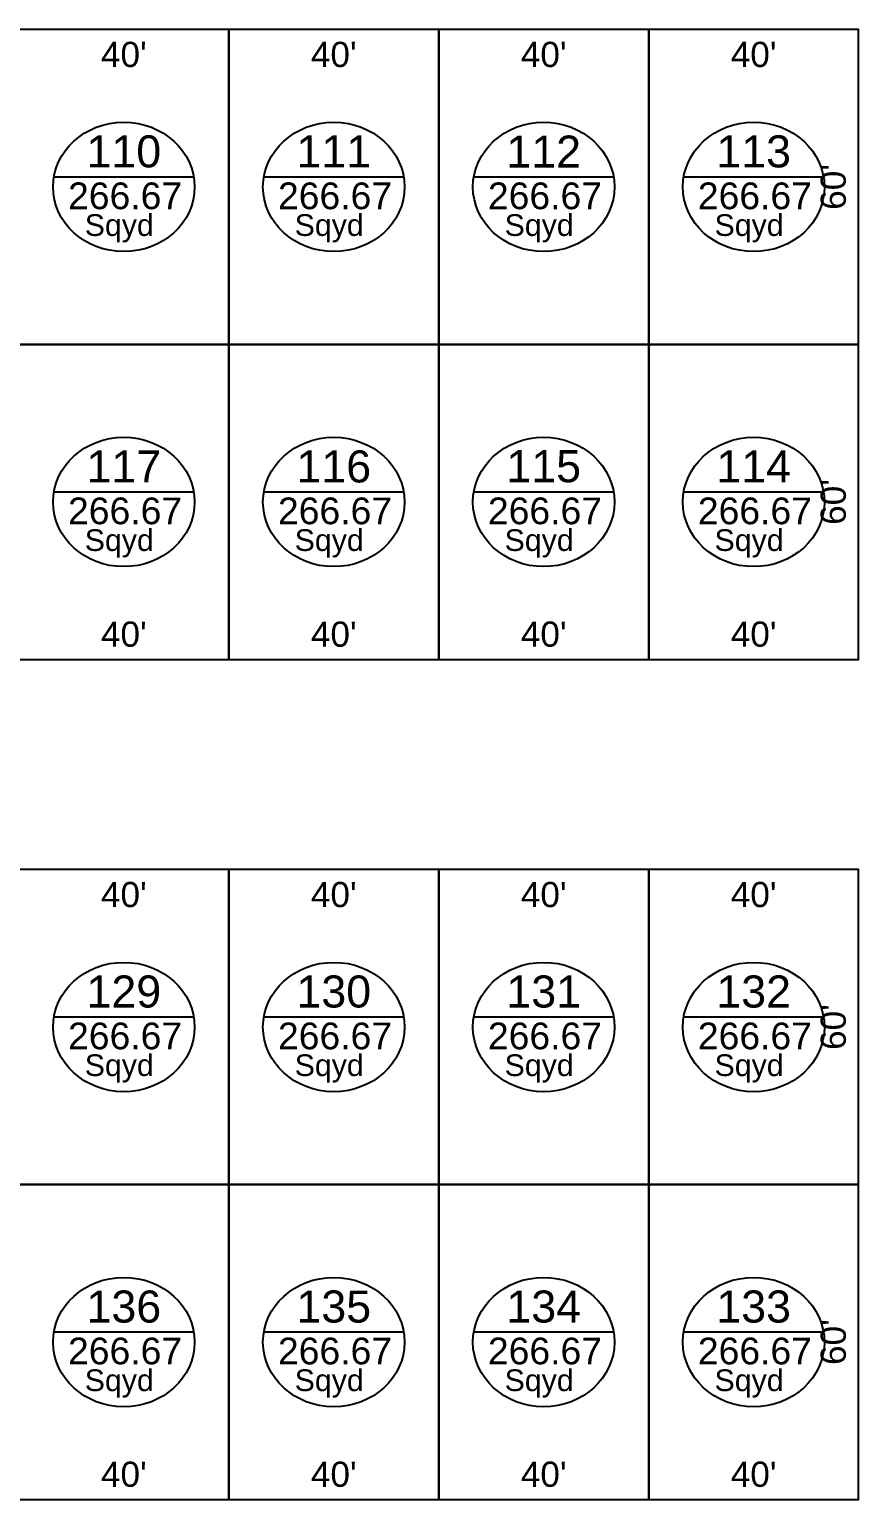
# Model space of a CAD drawing. Header units: inches. Extents: x 58735 to 82582, y -17057 to 2765.
# Drawn here: x 66532 to 68428, y -3536 to -176 of the extents above; entities that cross this region are included whole.
import ezdxf
from ezdxf.enums import TextEntityAlignment as Align

# ---------------------------------------------------------------- set-up
doc = ezdxf.new("R2010")
doc.units = ezdxf.units.IN
doc.header["$LTSCALE"] = 15
doc.header["$PDMODE"] = 35
doc.linetypes.add('DASHDOT', pattern=[1, 0.5, -0.25, 0, -0.25])
for name, color, linetype in [('A-Area-Iden', 7, 'Continuous'), ('DIM-PLOT', 7, 'DASHDOT'), ('PLOT AREA', 7, 'Continuous'), ('PlotNO.S', 181, 'Continuous'), ('Plots', 144, 'Continuous'), ('plots no outer line', 7, 'Continuous')]:
    doc.layers.add(name, color=color, linetype=linetype)
doc.layers.add('Plotouterline', color=50, linetype='Continuous', plot=False)
doc.styles.add('Arial', font='arial.ttf')
doc.dimstyles.new('dim plot 1', dxfattribs={"dimscale": 6, "dimtxt": 9.59375, "dimasz": 10, "dimexe": 9.59375, "dimexo": 9, "dimgap": 0, "dimtad": 0, "dimdec": 1, "dimzin": 12, "dimdsep": 46, "dimlunit": 4, "dimtxsty": 'Arial', "dimblk": 'ARCHTICK', "dimcen": 0.09375, "dimdle": 1.230316, "dimse1": 1, "dimse2": 1, "dimsd1": 1, "dimsd2": 1, "dimclrd": 181, "dimclre": 40, "dimazin": 0, "dimtfac": 1, "dimtdec": 1, "dimtix": 1, "dimtmove": 2, "dimatfit": 2, "dimfxl": 1, "dimtolj": 1, "dimtzin": 0, "dimarcsym": 0})

# ---------------------------------------------------------------- blocks, each defined once
blk = doc.blocks.new('*D160')
at = {"layer": 'DefPoints', "color": 0, "transparency": 16777216}
for p in [(66988.1, -175.5), (67468.1, -175.5), (67468.1, -233.1)]:
    blk.add_point(p, dxfattribs=at)
at = {"layer": 'DIM-PLOT', "color": 0, "transparency": 16777216, "insert": (67228.1, -233.1), "char_height": 57.56, "attachment_point": 5, "style": 'Arial'}
blk.add_mtext("\\A1;40'", dxfattribs=at)
blk = doc.blocks.new('_ArchTick')
at = {"color": 0, "linetype": 'ByBlock', "const_width": 0.15}
blk.add_lwpolyline([(-0.5, -0.5), (0.5, 0.5)], dxfattribs=at)
blk = doc.blocks.new('*D161')
at = {"layer": 'DefPoints', "color": 0, "transparency": 16777216}
for p in [(67468.1, -175.5), (67948.1, -175.5), (67948.1, -233.1)]:
    blk.add_point(p, dxfattribs=at)
at = {"layer": 'DIM-PLOT', "color": 0, "transparency": 16777216, "insert": (67708.1, -233.1), "char_height": 57.56, "attachment_point": 5, "style": 'Arial'}
blk.add_mtext("\\A1;40'", dxfattribs=at)
blk = doc.blocks.new('*D162')
at = {"layer": 'DefPoints', "color": 0, "transparency": 16777216}
for p in [(67948.1, -175.5), (68428.1, -175.5), (68428.1, -233.1)]:
    blk.add_point(p, dxfattribs=at)
at = {"layer": 'DIM-PLOT', "color": 0, "transparency": 16777216, "insert": (68188.1, -233.1), "char_height": 57.56, "attachment_point": 5, "style": 'Arial'}
blk.add_mtext("\\A1;40'", dxfattribs=at)
blk = doc.blocks.new('*D163')
at = {"layer": 'DefPoints', "color": 0, "transparency": 16777216}
for p in [(68428.1, -175.5), (68370.5, -895.5), (68428.1, -895.5)]:
    blk.add_point(p, dxfattribs=at)
at = {"layer": 'DIM-PLOT', "color": 0, "transparency": 16777216, "insert": (68370.5, -535.5), "char_height": 57.56, "attachment_point": 5, "rotation": 90, "style": 'Arial'}
blk.add_mtext("\\A1;60'", dxfattribs=at)
blk = doc.blocks.new('*D164')
at = {"layer": 'DefPoints', "color": 0, "transparency": 16777216}
for p in [(68428.1, -895.5), (68370.5, -1615.5), (68428.1, -1615.5)]:
    blk.add_point(p, dxfattribs=at)
at = {"layer": 'DIM-PLOT', "color": 0, "transparency": 16777216, "insert": (68370.5, -1255.5), "char_height": 57.56, "attachment_point": 5, "rotation": 90, "style": 'Arial'}
blk.add_mtext("\\A1;60'", dxfattribs=at)
blk = doc.blocks.new('*D165')
at = {"layer": 'DefPoints', "color": 0, "transparency": 16777216}
for p in [(67948.1, -1558), (67948.1, -1615.5), (68428.1, -1615.5)]:
    blk.add_point(p, dxfattribs=at)
at = {"layer": 'DIM-PLOT', "color": 0, "transparency": 16777216, "insert": (68188.1, -1558), "char_height": 57.56, "attachment_point": 5, "style": 'Arial'}
blk.add_mtext("\\A1;40'", dxfattribs=at)
blk = doc.blocks.new('*D166')
at = {"layer": 'DefPoints', "color": 0, "transparency": 16777216}
for p in [(67468.1, -1558), (67468.1, -1615.5), (67948.1, -1615.5)]:
    blk.add_point(p, dxfattribs=at)
at = {"layer": 'DIM-PLOT', "color": 0, "transparency": 16777216, "insert": (67708.1, -1558), "char_height": 57.56, "attachment_point": 5, "style": 'Arial'}
blk.add_mtext("\\A1;40'", dxfattribs=at)
blk = doc.blocks.new('*D167')
at = {"layer": 'DefPoints', "color": 0, "transparency": 16777216}
for p in [(66988.1, -1558), (66988.1, -1615.5), (67468.1, -1615.5)]:
    blk.add_point(p, dxfattribs=at)
at = {"layer": 'DIM-PLOT', "color": 0, "transparency": 16777216, "insert": (67228.1, -1558), "char_height": 57.56, "attachment_point": 5, "style": 'Arial'}
blk.add_mtext("\\A1;40'", dxfattribs=at)
blk = doc.blocks.new('*D168')
at = {"layer": 'DefPoints', "color": 0, "transparency": 16777216}
for p in [(66508.1, -1558), (66508.1, -1615.5), (66988.1, -1615.5)]:
    blk.add_point(p, dxfattribs=at)
at = {"layer": 'DIM-PLOT', "color": 0, "transparency": 16777216, "insert": (66748.1, -1558), "char_height": 57.56, "attachment_point": 5, "style": 'Arial'}
blk.add_mtext("\\A1;40'", dxfattribs=at)
blk = doc.blocks.new('*D179')
at = {"layer": 'DefPoints', "color": 0, "transparency": 16777216}
for p in [(66508.1, -175.5), (66988.1, -175.5), (66988.1, -233.1)]:
    blk.add_point(p, dxfattribs=at)
at = {"layer": 'DIM-PLOT', "color": 0, "transparency": 16777216, "insert": (66748.1, -233.1), "char_height": 57.56, "attachment_point": 5, "style": 'Arial'}
blk.add_mtext("\\A1;40'", dxfattribs=at)
blk = doc.blocks.new('*D252')
at = {"layer": 'DefPoints', "color": 0, "transparency": 16777216}
for p in [(66508.1, -2095.5), (66988.1, -2095.5), (66988.1, -2153.1)]:
    blk.add_point(p, dxfattribs=at)
at = {"layer": 'DIM-PLOT', "color": 0, "transparency": 16777216, "insert": (66748.1, -2153.1), "char_height": 57.56, "attachment_point": 5, "style": 'Arial'}
blk.add_mtext("\\A1;40'", dxfattribs=at)
blk = doc.blocks.new('*D253')
at = {"layer": 'DefPoints', "color": 0, "transparency": 16777216}
for p in [(66988.1, -2095.5), (67468.1, -2095.5), (67468.1, -2153.1)]:
    blk.add_point(p, dxfattribs=at)
at = {"layer": 'DIM-PLOT', "color": 0, "transparency": 16777216, "insert": (67228.1, -2153.1), "char_height": 57.56, "attachment_point": 5, "style": 'Arial'}
blk.add_mtext("\\A1;40'", dxfattribs=at)
blk = doc.blocks.new('*D254')
at = {"layer": 'DefPoints', "color": 0, "transparency": 16777216}
for p in [(67468.1, -2095.5), (67948.1, -2095.5), (67948.1, -2153.1)]:
    blk.add_point(p, dxfattribs=at)
at = {"layer": 'DIM-PLOT', "color": 0, "transparency": 16777216, "insert": (67708.1, -2153.1), "char_height": 57.56, "attachment_point": 5, "style": 'Arial'}
blk.add_mtext("\\A1;40'", dxfattribs=at)
blk = doc.blocks.new('*D255')
at = {"layer": 'DefPoints', "color": 0, "transparency": 16777216}
for p in [(67948.1, -2095.5), (68428.1, -2095.5), (68428.1, -2153.1)]:
    blk.add_point(p, dxfattribs=at)
at = {"layer": 'DIM-PLOT', "color": 0, "transparency": 16777216, "insert": (68188.1, -2153.1), "char_height": 57.56, "attachment_point": 5, "style": 'Arial'}
blk.add_mtext("\\A1;40'", dxfattribs=at)
blk = doc.blocks.new('*D256')
at = {"layer": 'DefPoints', "color": 0, "transparency": 16777216}
for p in [(68428.1, -2095.5), (68370.5, -2815.5), (68428.1, -2815.5)]:
    blk.add_point(p, dxfattribs=at)
at = {"layer": 'DIM-PLOT', "color": 0, "transparency": 16777216, "insert": (68370.5, -2455.5), "char_height": 57.56, "attachment_point": 5, "rotation": 90, "style": 'Arial'}
blk.add_mtext("\\A1;60'", dxfattribs=at)
blk = doc.blocks.new('*D257')
at = {"layer": 'DefPoints', "color": 0, "transparency": 16777216}
for p in [(68428.1, -2815.5), (68370.5, -3535.5), (68428.1, -3535.5)]:
    blk.add_point(p, dxfattribs=at)
at = {"layer": 'DIM-PLOT', "color": 0, "transparency": 16777216, "insert": (68370.5, -3175.5), "char_height": 57.56, "attachment_point": 5, "rotation": 90, "style": 'Arial'}
blk.add_mtext("\\A1;60'", dxfattribs=at)
blk = doc.blocks.new('*D258')
at = {"layer": 'DefPoints', "color": 0, "transparency": 16777216}
for p in [(67948.1, -3478), (67948.1, -3535.5), (68428.1, -3535.5)]:
    blk.add_point(p, dxfattribs=at)
at = {"layer": 'DIM-PLOT', "color": 0, "transparency": 16777216, "insert": (68188.1, -3478), "char_height": 57.56, "attachment_point": 5, "style": 'Arial'}
blk.add_mtext("\\A1;40'", dxfattribs=at)
blk = doc.blocks.new('*D259')
at = {"layer": 'DefPoints', "color": 0, "transparency": 16777216}
for p in [(67468.1, -3478), (67468.1, -3535.5), (67948.1, -3535.5)]:
    blk.add_point(p, dxfattribs=at)
at = {"layer": 'DIM-PLOT', "color": 0, "transparency": 16777216, "insert": (67708.1, -3478), "char_height": 57.56, "attachment_point": 5, "style": 'Arial'}
blk.add_mtext("\\A1;40'", dxfattribs=at)
blk = doc.blocks.new('*D260')
at = {"layer": 'DefPoints', "color": 0, "transparency": 16777216}
for p in [(66988.1, -3478), (66988.1, -3535.5), (67468.1, -3535.5)]:
    blk.add_point(p, dxfattribs=at)
at = {"layer": 'DIM-PLOT', "color": 0, "transparency": 16777216, "insert": (67228.1, -3478), "char_height": 57.56, "attachment_point": 5, "style": 'Arial'}
blk.add_mtext("\\A1;40'", dxfattribs=at)
blk = doc.blocks.new('*D261')
at = {"layer": 'DefPoints', "color": 0, "transparency": 16777216}
for p in [(66508.1, -3478), (66508.1, -3535.5), (66988.1, -3535.5)]:
    blk.add_point(p, dxfattribs=at)
at = {"layer": 'DIM-PLOT', "color": 0, "transparency": 16777216, "insert": (66748.1, -3478), "char_height": 57.56, "attachment_point": 5, "style": 'Arial'}
blk.add_mtext("\\A1;40'", dxfattribs=at)
blk = doc.blocks.new('plot area-No')
at = {"layer": 'plots no outer line'}
blk.add_line((-2.22, 0.321), (2.22, 0.321), dxfattribs=at)
blk.add_ellipse((0, 0), major_axis=(-2.248, 0), ratio=0.913387, dxfattribs=at)
at = {"layer": 'PLOT AREA', "style": 'Arial', "flags": 4}
for tag, height, p in [('SPACESTYLES:PLOTAREA', 0.848, (0.04, -0.283, -0.565)), ('COLUMNNOS:SQYD-SQM', 0.689, (-0.279, -1.211, -0.459))]:
    blk.add_attdef(tag, text='', height=height, dxfattribs=at).set_placement(p, align=Align.MIDDLE_CENTER)
at = {"layer": 'PlotNO.S', "color": 0, "style": 'Arial'}
blk.add_attdef('COLUMNNOS:NUMBER', text='', height=1.018, dxfattribs=at).set_placement((0, 1.128), align=Align.MIDDLE)

msp = doc.modelspace()

# ---------------------------------------------------------------- linework, layer by layer
at = {"layer": 'Plotouterline'}
msp.add_lwpolyline([(66988.11, -175.54), (66508.11, -175.54), (66028.11, -175.54), (65548.11, -175.54), (65548.11, -895.54), (65068.11, -895.54), (64588.11, -895.54), (64588.11, -1615.54), (65068.11, -1615.54), (65548.11, -1615.54), (66028.11, -1615.54), (66508.11, -1615.54), (66988.11, -1615.54), (67468.11, -1615.54), (67948.11, -1615.54), (68428.11, -1615.54), (68428.11, -895.54), (68428.11, -175.54), (67948.11, -175.54), (67468.11, -175.54), (66988.11, -175.54)], close=True, dxfattribs=at)
msp.add_lwpolyline([(66508.11, -3535.54), (66988.11, -3535.54), (67468.11, -3535.54), (67948.11, -3535.54), (68428.11, -3535.54), (68428.11, -2815.54), (68428.11, -2095.54), (67948.11, -2095.54), (67468.11, -2095.54), (66988.11, -2095.54), (66508.11, -2095.54)], dxfattribs=at)
at = {"layer": 'Plots', "color": 144, "linetype": 'Continuous', "lineweight": -3}
for p, q in [((66988.11, -175.54), (66508.11, -175.54)), ((67468.11, -175.54), (66988.11, -175.54)), ((66988.11, -175.54), (66988.11, -895.54)), ((66988.11, -895.54), (66988.11, -175.54)), ((67948.11, -175.54), (67468.11, -175.54)), ((67468.11, -175.54), (67468.11, -895.54)), ((67468.11, -895.54), (67468.11, -175.54)), ((68428.11, -175.54), (67948.11, -175.54)), ((67948.11, -175.54), (67948.11, -895.54)), ((67948.11, -895.54), (67948.11, -175.54)), ((68428.11, -895.54), (68428.11, -175.54)), ((66508.11, -895.54), (66988.11, -895.54)), ((66988.11, -895.54), (66508.11, -895.54)), ((66988.11, -895.54), (67468.11, -895.54)), ((67468.11, -895.54), (66988.11, -895.54)), ((66988.11, -895.54), (66988.11, -1615.54)), ((66988.11, -1615.54), (66988.11, -895.54)), ((67468.11, -895.54), (67948.11, -895.54)), ((67948.11, -895.54), (67468.11, -895.54)), ((67468.11, -895.54), (67468.11, -1615.54)), ((67468.11, -1615.54), (67468.11, -895.54)), ((67948.11, -895.54), (68428.11, -895.54)), ((68428.11, -895.54), (67948.11, -895.54)), ((67948.11, -895.54), (67948.11, -1615.54)), ((67948.11, -1615.54), (67948.11, -895.54)), ((68428.11, -1615.54), (68428.11, -895.54)), ((66508.11, -1615.54), (66988.11, -1615.54)), ((66988.11, -1615.54), (67468.11, -1615.54)), ((67468.11, -1615.54), (67948.11, -1615.54)), ((67948.11, -1615.54), (68428.11, -1615.54)), ((66988.11, -2095.54), (66508.11, -2095.54)), ((67468.11, -2095.54), (66988.11, -2095.54)), ((66988.11, -2095.54), (66988.11, -2815.54)), ((66988.11, -2815.54), (66988.11, -2095.54)), ((67948.11, -2095.54), (67468.11, -2095.54)), ((67468.11, -2095.54), (67468.11, -2815.54)), ((67468.11, -2815.54), (67468.11, -2095.54)), ((68428.11, -2095.54), (67948.11, -2095.54)), ((67948.11, -2095.54), (67948.11, -2815.54)), ((67948.11, -2815.54), (67948.11, -2095.54)), ((68428.11, -2815.54), (68428.11, -2095.54)), ((66988.11, -2815.54), (66508.11, -2815.54)), ((66508.11, -2815.54), (66988.11, -2815.54)), ((67468.11, -2815.54), (66988.11, -2815.54)), ((66988.11, -2815.54), (66988.11, -3535.54)), ((66988.11, -2815.54), (67468.11, -2815.54)), ((66988.11, -3535.54), (66988.11, -2815.54)), ((67948.11, -2815.54), (67468.11, -2815.54)), ((67468.11, -2815.54), (67468.11, -3535.54)), ((67468.11, -2815.54), (67948.11, -2815.54)), ((67468.11, -3535.54), (67468.11, -2815.54)), ((68428.11, -2815.54), (67948.11, -2815.54)), ((67948.11, -2815.54), (67948.11, -3535.54)), ((67948.11, -2815.54), (68428.11, -2815.54)), ((67948.11, -3535.54), (67948.11, -2815.54)), ((68428.11, -3535.54), (68428.11, -2815.54)), ((66508.11, -3535.54), (66988.11, -3535.54)), ((66988.11, -3535.54), (67468.11, -3535.54)), ((67468.11, -3535.54), (67948.11, -3535.54)), ((67948.11, -3535.54), (68428.11, -3535.54))]:
    msp.add_line(p, q, dxfattribs=at)
at = {"layer": 'Plots'}
for points in [[(66988.11, -175.54), (66508.11, -175.54), (66508.11, -895.54), (66988.11, -895.54)], [(67468.11, -175.54), (66988.11, -175.54), (66988.11, -895.54), (67468.11, -895.54)], [(67948.11, -175.54), (67468.11, -175.54), (67468.11, -895.54), (67948.11, -895.54)], [(68428.11, -175.54), (67948.11, -175.54), (67948.11, -895.54), (68428.11, -895.54)], [(66988.11, -895.54), (66508.11, -895.54), (66508.11, -1615.54), (66988.11, -1615.54)], [(67468.11, -895.54), (66988.11, -895.54), (66988.11, -1615.54), (67468.11, -1615.54)], [(67948.11, -895.54), (67468.11, -895.54), (67468.11, -1615.54), (67948.11, -1615.54)], [(68428.11, -895.54), (67948.11, -895.54), (67948.11, -1615.54), (68428.11, -1615.54)], [(66988.11, -2095.54), (66508.11, -2095.54), (66508.11, -2815.54), (66988.11, -2815.54)], [(67468.11, -2095.54), (66988.11, -2095.54), (66988.11, -2815.54), (67468.11, -2815.54)], [(67948.11, -2095.54), (67468.11, -2095.54), (67468.11, -2815.54), (67948.11, -2815.54)], [(68428.11, -2095.54), (67948.11, -2095.54), (67948.11, -2815.54), (68428.11, -2815.54)], [(66988.11, -2815.54), (66508.11, -2815.54), (66508.11, -3535.54), (66988.11, -3535.54)], [(67468.11, -2815.54), (66988.11, -2815.54), (66988.11, -3535.54), (67468.11, -3535.54)], [(67948.11, -2815.54), (67468.11, -2815.54), (67468.11, -3535.54), (67948.11, -3535.54)], [(68428.11, -2815.54), (67948.11, -2815.54), (67948.11, -3535.54), (68428.11, -3535.54)]]:
    msp.add_lwpolyline(points, close=True, dxfattribs=at)

# ---------------------------------------------------------------- block references
at = {"layer": 'A-Area-Iden', "color": 7, "linetype": 'Continuous', "lineweight": -3}
ref = msp.add_blockref('plot area-No', (66748.11, -535.54), dxfattribs=dict(at, xscale=72, yscale=72, zscale=72))
ref.add_attrib('COLUMNNOS:SQYD-SQM', ' Sqyd', dxfattribs={"layer": 'PLOT AREA', "height": 49.59, "style": 'Arial'}).set_placement((66728.03, -622.76, -33.06), align=Align.MIDDLE_CENTER)
ref.add_attrib('SPACESTYLES:PLOTAREA', '266.67', dxfattribs={"layer": 'PLOT AREA', "height": 61.053, "style": 'Arial'}).set_placement((66750.98, -555.88, -40.7), align=Align.MIDDLE_CENTER)
ref.add_attrib('COLUMNNOS:NUMBER', '110', dxfattribs={"layer": 'PlotNO.S', "color": 0, "height": 73.263, "style": 'Arial'}).set_placement((66748.11, -454.29), align=Align.MIDDLE)
ref = msp.add_blockref('plot area-No', (67228.11, -535.54), dxfattribs=dict(at, xscale=72, yscale=72, zscale=72))
ref.add_attrib('COLUMNNOS:SQYD-SQM', ' Sqyd', dxfattribs={"layer": 'PLOT AREA', "height": 49.59, "style": 'Arial'}).set_placement((67208.03, -622.76, -33.06), align=Align.MIDDLE_CENTER)
ref.add_attrib('SPACESTYLES:PLOTAREA', '266.67', dxfattribs={"layer": 'PLOT AREA', "height": 61.053, "style": 'Arial'}).set_placement((67230.98, -555.88, -40.7), align=Align.MIDDLE_CENTER)
ref.add_attrib('COLUMNNOS:NUMBER', '111', dxfattribs={"layer": 'PlotNO.S', "color": 0, "height": 73.263, "style": 'Arial'}).set_placement((67228.11, -454.29), align=Align.MIDDLE)
ref = msp.add_blockref('plot area-No', (67708.11, -535.54), dxfattribs=dict(at, xscale=72, yscale=72, zscale=72))
ref.add_attrib('COLUMNNOS:SQYD-SQM', ' Sqyd', dxfattribs={"layer": 'PLOT AREA', "height": 49.59, "style": 'Arial'}).set_placement((67688.03, -622.76, -33.06), align=Align.MIDDLE_CENTER)
ref.add_attrib('SPACESTYLES:PLOTAREA', '266.67', dxfattribs={"layer": 'PLOT AREA', "height": 61.053, "style": 'Arial'}).set_placement((67710.98, -555.88, -40.7), align=Align.MIDDLE_CENTER)
ref.add_attrib('COLUMNNOS:NUMBER', '112', dxfattribs={"layer": 'PlotNO.S', "color": 0, "height": 73.263, "style": 'Arial'}).set_placement((67708.11, -454.29), align=Align.MIDDLE)
ref = msp.add_blockref('plot area-No', (68188.11, -535.54), dxfattribs=dict(at, xscale=72, yscale=72, zscale=72))
ref.add_attrib('COLUMNNOS:SQYD-SQM', ' Sqyd', dxfattribs={"layer": 'PLOT AREA', "height": 49.59, "style": 'Arial'}).set_placement((68168.03, -622.76, -33.06), align=Align.MIDDLE_CENTER)
ref.add_attrib('SPACESTYLES:PLOTAREA', '266.67', dxfattribs={"layer": 'PLOT AREA', "height": 61.053, "style": 'Arial'}).set_placement((68190.98, -555.88, -40.7), align=Align.MIDDLE_CENTER)
ref.add_attrib('COLUMNNOS:NUMBER', '113', dxfattribs={"layer": 'PlotNO.S', "color": 0, "height": 73.263, "style": 'Arial'}).set_placement((68188.11, -454.29), align=Align.MIDDLE)
ref = msp.add_blockref('plot area-No', (66748.11, -1255.54), dxfattribs=dict(at, xscale=72, yscale=72, zscale=72))
ref.add_attrib('COLUMNNOS:SQYD-SQM', ' Sqyd', dxfattribs={"layer": 'PLOT AREA', "height": 49.59, "style": 'Arial'}).set_placement((66728.03, -1342.76, -33.06), align=Align.MIDDLE_CENTER)
ref.add_attrib('SPACESTYLES:PLOTAREA', '266.67', dxfattribs={"layer": 'PLOT AREA', "height": 61.053, "style": 'Arial'}).set_placement((66750.98, -1275.88, -40.7), align=Align.MIDDLE_CENTER)
ref.add_attrib('COLUMNNOS:NUMBER', '117', dxfattribs={"layer": 'PlotNO.S', "color": 0, "height": 73.263, "style": 'Arial'}).set_placement((66748.11, -1174.29), align=Align.MIDDLE)
ref = msp.add_blockref('plot area-No', (67228.11, -1255.54), dxfattribs=dict(at, xscale=72, yscale=72, zscale=72))
ref.add_attrib('COLUMNNOS:SQYD-SQM', ' Sqyd', dxfattribs={"layer": 'PLOT AREA', "height": 49.59, "style": 'Arial'}).set_placement((67208.03, -1342.76, -33.06), align=Align.MIDDLE_CENTER)
ref.add_attrib('SPACESTYLES:PLOTAREA', '266.67', dxfattribs={"layer": 'PLOT AREA', "height": 61.053, "style": 'Arial'}).set_placement((67230.98, -1275.88, -40.7), align=Align.MIDDLE_CENTER)
ref.add_attrib('COLUMNNOS:NUMBER', '116', dxfattribs={"layer": 'PlotNO.S', "color": 0, "height": 73.263, "style": 'Arial'}).set_placement((67228.11, -1174.29), align=Align.MIDDLE)
ref = msp.add_blockref('plot area-No', (67708.11, -1255.54), dxfattribs=dict(at, xscale=72, yscale=72, zscale=72))
ref.add_attrib('COLUMNNOS:SQYD-SQM', ' Sqyd', dxfattribs={"layer": 'PLOT AREA', "height": 49.59, "style": 'Arial'}).set_placement((67688.03, -1342.76, -33.06), align=Align.MIDDLE_CENTER)
ref.add_attrib('SPACESTYLES:PLOTAREA', '266.67', dxfattribs={"layer": 'PLOT AREA', "height": 61.053, "style": 'Arial'}).set_placement((67710.98, -1275.88, -40.7), align=Align.MIDDLE_CENTER)
ref.add_attrib('COLUMNNOS:NUMBER', '115', dxfattribs={"layer": 'PlotNO.S', "color": 0, "height": 73.263, "style": 'Arial'}).set_placement((67708.11, -1174.29), align=Align.MIDDLE)
ref = msp.add_blockref('plot area-No', (68188.11, -1255.54), dxfattribs=dict(at, xscale=72, yscale=72, zscale=72))
ref.add_attrib('COLUMNNOS:SQYD-SQM', ' Sqyd', dxfattribs={"layer": 'PLOT AREA', "height": 49.59, "style": 'Arial'}).set_placement((68168.03, -1342.76, -33.06), align=Align.MIDDLE_CENTER)
ref.add_attrib('SPACESTYLES:PLOTAREA', '266.67', dxfattribs={"layer": 'PLOT AREA', "height": 61.053, "style": 'Arial'}).set_placement((68190.98, -1275.88, -40.7), align=Align.MIDDLE_CENTER)
ref.add_attrib('COLUMNNOS:NUMBER', '114', dxfattribs={"layer": 'PlotNO.S', "color": 0, "height": 73.263, "style": 'Arial'}).set_placement((68188.11, -1174.29), align=Align.MIDDLE)
ref = msp.add_blockref('plot area-No', (66748.11, -2455.54), dxfattribs=dict(at, xscale=72, yscale=72, zscale=72))
ref.add_attrib('COLUMNNOS:SQYD-SQM', ' Sqyd', dxfattribs={"layer": 'PLOT AREA', "height": 49.59, "style": 'Arial'}).set_placement((66728.03, -2542.76, -33.06), align=Align.MIDDLE_CENTER)
ref.add_attrib('SPACESTYLES:PLOTAREA', '266.67', dxfattribs={"layer": 'PLOT AREA', "height": 61.053, "style": 'Arial'}).set_placement((66750.98, -2475.88, -40.7), align=Align.MIDDLE_CENTER)
ref.add_attrib('COLUMNNOS:NUMBER', '129', dxfattribs={"layer": 'PlotNO.S', "color": 0, "height": 73.263, "style": 'Arial'}).set_placement((66748.11, -2374.29), align=Align.MIDDLE)
ref = msp.add_blockref('plot area-No', (67228.11, -2455.54), dxfattribs=dict(at, xscale=72, yscale=72, zscale=72))
ref.add_attrib('COLUMNNOS:SQYD-SQM', ' Sqyd', dxfattribs={"layer": 'PLOT AREA', "height": 49.59, "style": 'Arial'}).set_placement((67208.03, -2542.76, -33.06), align=Align.MIDDLE_CENTER)
ref.add_attrib('SPACESTYLES:PLOTAREA', '266.67', dxfattribs={"layer": 'PLOT AREA', "height": 61.053, "style": 'Arial'}).set_placement((67230.98, -2475.88, -40.7), align=Align.MIDDLE_CENTER)
ref.add_attrib('COLUMNNOS:NUMBER', '130', dxfattribs={"layer": 'PlotNO.S', "color": 0, "height": 73.263, "style": 'Arial'}).set_placement((67228.11, -2374.29), align=Align.MIDDLE)
ref = msp.add_blockref('plot area-No', (67708.11, -2455.54), dxfattribs=dict(at, xscale=72, yscale=72, zscale=72))
ref.add_attrib('COLUMNNOS:SQYD-SQM', ' Sqyd', dxfattribs={"layer": 'PLOT AREA', "height": 49.59, "style": 'Arial'}).set_placement((67688.03, -2542.76, -33.06), align=Align.MIDDLE_CENTER)
ref.add_attrib('SPACESTYLES:PLOTAREA', '266.67', dxfattribs={"layer": 'PLOT AREA', "height": 61.053, "style": 'Arial'}).set_placement((67710.98, -2475.88, -40.7), align=Align.MIDDLE_CENTER)
ref.add_attrib('COLUMNNOS:NUMBER', '131', dxfattribs={"layer": 'PlotNO.S', "color": 0, "height": 73.263, "style": 'Arial'}).set_placement((67708.11, -2374.29), align=Align.MIDDLE)
ref = msp.add_blockref('plot area-No', (68188.11, -2455.54), dxfattribs=dict(at, xscale=72, yscale=72, zscale=72))
ref.add_attrib('COLUMNNOS:SQYD-SQM', ' Sqyd', dxfattribs={"layer": 'PLOT AREA', "height": 49.59, "style": 'Arial'}).set_placement((68168.03, -2542.76, -33.06), align=Align.MIDDLE_CENTER)
ref.add_attrib('SPACESTYLES:PLOTAREA', '266.67', dxfattribs={"layer": 'PLOT AREA', "height": 61.053, "style": 'Arial'}).set_placement((68190.98, -2475.88, -40.7), align=Align.MIDDLE_CENTER)
ref.add_attrib('COLUMNNOS:NUMBER', '132', dxfattribs={"layer": 'PlotNO.S', "color": 0, "height": 73.263, "style": 'Arial'}).set_placement((68188.11, -2374.29), align=Align.MIDDLE)
ref = msp.add_blockref('plot area-No', (66748.11, -3175.54), dxfattribs=dict(at, xscale=72, yscale=72, zscale=72))
ref.add_attrib('COLUMNNOS:SQYD-SQM', ' Sqyd', dxfattribs={"layer": 'PLOT AREA', "height": 49.59, "style": 'Arial'}).set_placement((66728.03, -3262.76, -33.06), align=Align.MIDDLE_CENTER)
ref.add_attrib('SPACESTYLES:PLOTAREA', '266.67', dxfattribs={"layer": 'PLOT AREA', "height": 61.053, "style": 'Arial'}).set_placement((66750.98, -3195.88, -40.7), align=Align.MIDDLE_CENTER)
ref.add_attrib('COLUMNNOS:NUMBER', '136', dxfattribs={"layer": 'PlotNO.S', "color": 0, "height": 73.263, "style": 'Arial'}).set_placement((66748.11, -3094.29), align=Align.MIDDLE)
ref = msp.add_blockref('plot area-No', (67228.11, -3175.54), dxfattribs=dict(at, xscale=72, yscale=72, zscale=72))
ref.add_attrib('COLUMNNOS:SQYD-SQM', ' Sqyd', dxfattribs={"layer": 'PLOT AREA', "height": 49.59, "style": 'Arial'}).set_placement((67208.03, -3262.76, -33.06), align=Align.MIDDLE_CENTER)
ref.add_attrib('SPACESTYLES:PLOTAREA', '266.67', dxfattribs={"layer": 'PLOT AREA', "height": 61.053, "style": 'Arial'}).set_placement((67230.98, -3195.88, -40.7), align=Align.MIDDLE_CENTER)
ref.add_attrib('COLUMNNOS:NUMBER', '135', dxfattribs={"layer": 'PlotNO.S', "color": 0, "height": 73.263, "style": 'Arial'}).set_placement((67228.11, -3094.29), align=Align.MIDDLE)
ref = msp.add_blockref('plot area-No', (67708.11, -3175.54), dxfattribs=dict(at, xscale=72, yscale=72, zscale=72))
ref.add_attrib('COLUMNNOS:SQYD-SQM', ' Sqyd', dxfattribs={"layer": 'PLOT AREA', "height": 49.59, "style": 'Arial'}).set_placement((67688.03, -3262.76, -33.06), align=Align.MIDDLE_CENTER)
ref.add_attrib('SPACESTYLES:PLOTAREA', '266.67', dxfattribs={"layer": 'PLOT AREA', "height": 61.053, "style": 'Arial'}).set_placement((67710.98, -3195.88, -40.7), align=Align.MIDDLE_CENTER)
ref.add_attrib('COLUMNNOS:NUMBER', '134', dxfattribs={"layer": 'PlotNO.S', "color": 0, "height": 73.263, "style": 'Arial'}).set_placement((67708.11, -3094.29), align=Align.MIDDLE)
ref = msp.add_blockref('plot area-No', (68188.11, -3175.54), dxfattribs=dict(at, xscale=72, yscale=72, zscale=72))
ref.add_attrib('COLUMNNOS:SQYD-SQM', ' Sqyd', dxfattribs={"layer": 'PLOT AREA', "height": 49.59, "style": 'Arial'}).set_placement((68168.03, -3262.76, -33.06), align=Align.MIDDLE_CENTER)
ref.add_attrib('SPACESTYLES:PLOTAREA', '266.67', dxfattribs={"layer": 'PLOT AREA', "height": 61.053, "style": 'Arial'}).set_placement((68190.98, -3195.88, -40.7), align=Align.MIDDLE_CENTER)
ref.add_attrib('COLUMNNOS:NUMBER', '133', dxfattribs={"layer": 'PlotNO.S', "color": 0, "height": 73.263, "style": 'Arial'}).set_placement((68188.11, -3094.29), align=Align.MIDDLE)

# ---------------------------------------------------------------- dimensions: what is measured, and where the dimension line sits
at = {"layer": 'DIM-PLOT'}
for p1, p2, picture, middle in [((66508.11, -175.54), (66988.11, -175.54), '*D179', (66748.11, -233.1)), ((66988.11, -175.54), (67468.11, -175.54), '*D160', (67228.11, -233.1)), ((67468.11, -175.54), (67948.11, -175.54), '*D161', (67708.11, -233.1)), ((67948.11, -175.54), (68428.11, -175.54), '*D162', (68188.11, -233.1)), ((68428.11, -175.54), (68428.11, -895.54), '*D163', (68370.54, -535.54)), ((68428.11, -895.54), (68428.11, -1615.54), '*D164', (68370.54, -1255.54)), ((66988.11, -1615.54), (66508.11, -1615.54), '*D168', (66748.11, -1557.97)), ((67468.11, -1615.54), (66988.11, -1615.54), '*D167', (67228.11, -1557.97)), ((67948.11, -1615.54), (67468.11, -1615.54), '*D166', (67708.11, -1557.97)), ((68428.11, -1615.54), (67948.11, -1615.54), '*D165', (68188.11, -1557.97)), ((66508.11, -2095.54), (66988.11, -2095.54), '*D252', (66748.11, -2153.1)), ((66988.11, -2095.54), (67468.11, -2095.54), '*D253', (67228.11, -2153.1)), ((67468.11, -2095.54), (67948.11, -2095.54), '*D254', (67708.11, -2153.1)), ((67948.11, -2095.54), (68428.11, -2095.54), '*D255', (68188.11, -2153.1)), ((68428.11, -2095.54), (68428.11, -2815.54), '*D256', (68370.54, -2455.54)), ((68428.11, -2815.54), (68428.11, -3535.54), '*D257', (68370.54, -3175.54)), ((66988.11, -3535.54), (66508.11, -3535.54), '*D261', (66748.11, -3477.97)), ((67468.11, -3535.54), (66988.11, -3535.54), '*D260', (67228.11, -3477.97)), ((67948.11, -3535.54), (67468.11, -3535.54), '*D259', (67708.11, -3477.97)), ((68428.11, -3535.54), (67948.11, -3535.54), '*D258', (68188.11, -3477.97))]:
    dim = msp.add_aligned_dim(p1=p1, p2=p2, distance=-57.56, dimstyle='dim plot 1', override={"dimdec": 0}, dxfattribs=at)
    dim.commit()
    dim.dimension.update_dxf_attribs({"geometry": picture, "text_midpoint": middle})

doc.saveas('drawing.dxf')
